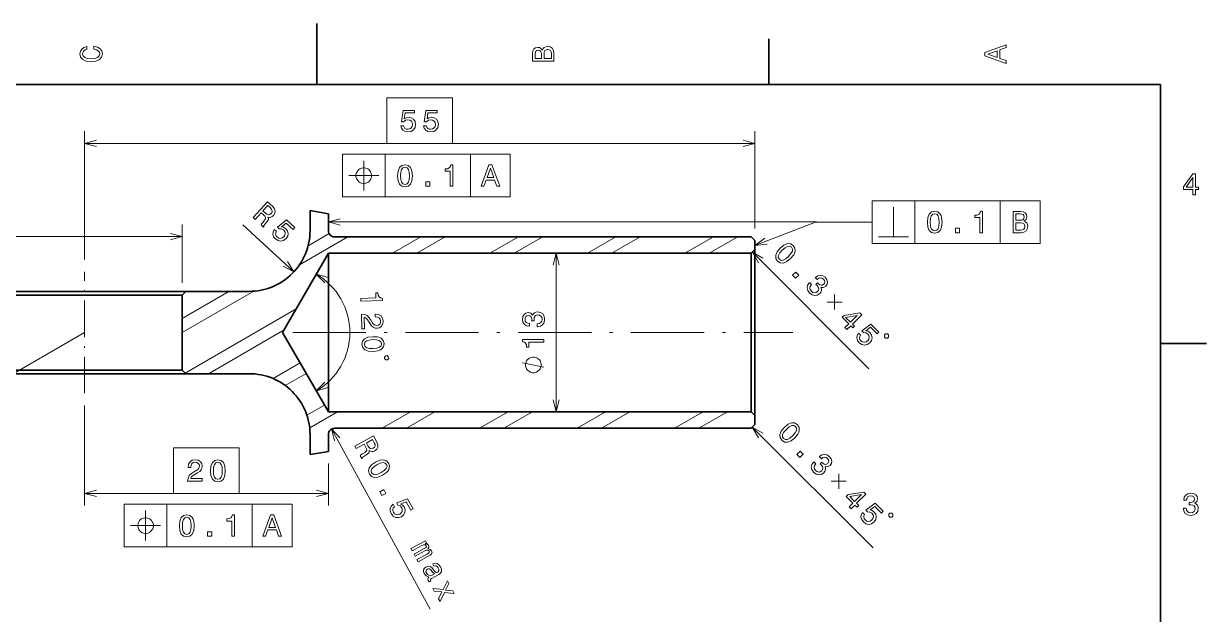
# Model space of a CAD drawing. Extents: x 0 to 297, y 0 to 210.
# Drawn here: x 100.4 to 294.5, y 113.1 to 210 of the extents above; entities that cross this region are included whole.
import ezdxf

# ---------------------------------------------------------------- set-up
doc = ezdxf.new("R2010")
doc.units = 0
doc.linetypes.add('DASHDOT', pattern=[18.5, 12, -3, 0.5, -3])

msp = doc.modelspace()

# ---------------------------------------------------------------- linework, layer by layer
at = {"color": 7, "lineweight": 35, "ltscale": 0.25}
msp.add_line((148.5, 200), (148.5, 210), dxfattribs=at)
at = {"color": 7, "lineweight": 35, "ltscale": 0.1875}
for p, q in [((222.699997, 200), (222.699997, 207.5)), ((287, 157.5), (294.5, 157.5))]:
    msp.add_line(p, q, dxfattribs=at)
at = {"color": 7, "lineweight": 35}
for p, q in [((287, 200), (10, 200)), ((287, 10), (287, 200)), ((151.414261, 175.012833), (219.814255, 175.012833)), ((220.414261, 152.792648), (220.414261, 172.912842)), ((219.814255, 172.312836), (150.414261, 172.312836)), ((93.814262, 166.062836), (127.014259, 166.062836)), ((94.414261, 165.46283), (126.414261, 165.46283)), ((93.814262, 152.562836), (127.014259, 152.562836)), ((94.414261, 153.162842), (126.414261, 153.162842)), ((219.81427, 146.312836), (150.414261, 146.312836)), ((151.414261, 143.612839), (219.81427, 143.612839))]:
    msp.add_line(p, q, dxfattribs=at)
at = {"color": 7, "lineweight": 13}
for p, q in [((110.414261, 171.276932), (110.414261, 192.337433)), ((160.028229, 190.337433), (110.414261, 190.337433)), ((220.414261, 190.337433), (170.800278, 190.337433)), ((152.728333, 188.557205), (180.27243, 188.557205)), ((152.728333, 181.557205), (180.272415, 181.557205)), ((239.661133, 180.948471), (267.205231, 180.948471)), ((150.414261, 177.473862), (230.52037, 177.4702)), ((126.414261, 175.065674), (44.732475, 175.065659)), ((239.661133, 173.948471), (267.205231, 173.948471)), ((187.800354, 172.312836), (187.800369, 146.312836)), ((219.995331, 172.493912), (239.117233, 153.372009)), ((126.907623, 152.669479), (145.15593, 163.205139)), ((110.414261, 159.312836), (74.177773, 138.46022)), ((219.983917, 143.782486), (239.803268, 123.963127)), ((150.933807, 143.489853), (167.125763, 113.932892)), ((116.917229, 131.135101), (144.461319, 131.135101)), ((116.917229, 124.135109), (144.461319, 124.135109))]:
    msp.add_line(p, q, dxfattribs=at)
at = {"color": 7, "lineweight": 13, "ltscale": 0.398115}
msp.add_line((220.414261, 176.412842), (220.414261, 192.337433), dxfattribs=at)
at = {"color": 7, "lineweight": 13, "ltscale": 0.175}
for p, q in [((152.728333, 188.557205), (152.728333, 181.557205)), ((159.728333, 188.557205), (159.728333, 181.557205)), ((173.736404, 188.557205), (173.736404, 181.557205)), ((180.27243, 188.557205), (180.272415, 181.557205)), ((239.661133, 180.948471), (239.661133, 173.948471)), ((246.661133, 180.948471), (246.661133, 173.948471)), ((260.669189, 180.948471), (260.669189, 173.948471)), ((267.205231, 180.948471), (267.205231, 173.948471)), ((116.917229, 131.135101), (116.917229, 124.135109)), ((123.917229, 131.135101), (123.917229, 124.135109)), ((137.925293, 131.135101), (137.925293, 124.135109)), ((144.461319, 131.135101), (144.461319, 124.135109))]:
    msp.add_line(p, q, dxfattribs=at)
at = {"color": 7, "lineweight": 35, "ltscale": 0.076102}
for p, q in [((150.414261, 178.812836), (147.414261, 179.328995)), ((150.414261, 139.812836), (147.414261, 139.296692))]:
    msp.add_line(p, q, dxfattribs=at)
at = {"color": 7, "lineweight": 35, "ltscale": 0.081654}
for p, q in [((147.414261, 179.328995), (147.414261, 176.062836)), ((147.414261, 142.562836), (147.414261, 139.296692))]:
    msp.add_line(p, q, dxfattribs=at)
at = {"color": 7, "lineweight": 35, "ltscale": 0.07}
for p, q in [((150.414261, 176.012833), (150.414261, 178.812836)), ((150.414261, 139.812836), (150.414261, 142.612839))]:
    msp.add_line(p, q, dxfattribs=at)
at = {"color": 7, "lineweight": 13, "ltscale": 0.240071}
msp.add_line((126.414261, 167.46283), (126.414261, 177.065674), dxfattribs=at)
at = {"color": 7, "lineweight": 13, "ltscale": 0.284298}
msp.add_line((144.76561, 169.28363), (136.405716, 176.992889), dxfattribs=at)
at = {"color": 7, "lineweight": 13, "ltscale": 0.228839}
msp.add_line((145.680252, 170.436066), (153.607452, 175.012833), dxfattribs=at)
at = {"color": 7, "lineweight": 13, "ltscale": 0.099208}
msp.add_line((147.093613, 173.561462), (150.530273, 175.545624), dxfattribs=at)
at = {"color": 7, "lineweight": 13, "ltscale": 0.135}
for p, q in [((160.930923, 172.312836), (165.607452, 175.012833)), ((164.930923, 172.312836), (169.607452, 175.012833)), ((176.930923, 172.312836), (181.607452, 175.012833)), ((180.930923, 172.312836), (185.607452, 175.012833)), ((192.930923, 172.312836), (197.607452, 175.012833)), ((196.930923, 172.312836), (201.607452, 175.012833)), ((208.930923, 172.312836), (213.607452, 175.012833)), ((212.930923, 172.312836), (217.607452, 175.012833)), ((159.221069, 143.612839), (163.897598, 146.312836)), ((163.221069, 143.612839), (167.897598, 146.312836)), ((175.221069, 143.612839), (179.897598, 146.312836)), ((179.221069, 143.612839), (183.897598, 146.312836)), ((191.221069, 143.612839), (195.897598, 146.312836)), ((195.221069, 143.612839), (199.897598, 146.312836)), ((207.221069, 143.612839), (211.897598, 146.312836)), ((211.221069, 143.612839), (215.897598, 146.312836))]:
    msp.add_line(p, q, dxfattribs=at)
at = {"color": 7, "lineweight": 35, "ltscale": 0.021213}
for p, q in [((220.414261, 174.412842), (219.814255, 175.012833)), ((219.814255, 172.312836), (220.414261, 172.912842)), ((219.814255, 172.312836), (220.414261, 172.912842)), ((126.414261, 165.46283), (127.014259, 166.062836)), ((126.414261, 153.162842), (127.014259, 152.562836)), ((219.81427, 146.312836), (220.414261, 145.71283)), ((220.414261, 144.21283), (219.81427, 143.612839))]:
    msp.add_line(p, q, dxfattribs=at)
at = {"color": 7, "lineweight": 35, "ltscale": 0.0375}
for p, q in [((220.414261, 172.912842), (220.414261, 174.412842)), ((220.414261, 144.21283), (220.414261, 145.71283))]:
    msp.add_line(p, q, dxfattribs=at)
at = {"color": 7, "lineweight": 35, "ltscale": 0.375278}
for q in [(150.414261, 172.312836), (150.414261, 146.312836)]:
    msp.add_line((142.908707, 159.312836), q, dxfattribs=at)
at = {"color": 7, "lineweight": 35, "ltscale": 0.480813}
for p, q in [((150.414261, 172.312836), (150.414261, 153.080307)), ((219.81427, 153.080307), (219.814255, 172.312836))]:
    msp.add_line(p, q, dxfattribs=at)
at = {"color": 7, "linetype": 'DASHDOT', "lineweight": 13, "ltscale": 0.49818}
msp.add_line((110.414261, 149.349747), (110.414261, 169.276932), dxfattribs=at)
at = {"color": 7, "lineweight": 13, "ltscale": 0.339012}
msp.add_line((126.414261, 159.312836), (138.157974, 166.093079), dxfattribs=at)
at = {"color": 7, "lineweight": 13, "ltscale": 0.22203}
msp.add_line((126.414261, 161.622238), (134.105606, 166.062836), dxfattribs=at)
at = {"color": 7, "lineweight": 35, "ltscale": 0.3075}
msp.add_line((126.414261, 153.162842), (126.414261, 165.46283), dxfattribs=at)
at = {"color": 7, "lineweight": 35, "ltscale": 0.26}
for p, q in [((137.414261, 166.062836), (127.014259, 166.062836)), ((137.414261, 152.562836), (127.014259, 152.562836))]:
    msp.add_line(p, q, dxfattribs=at)
at = {"color": 7, "lineweight": 13, "ltscale": 0.35891}
msp.add_line((130.722916, 152.562836), (143.15593, 159.741043), dxfattribs=at)
at = {"color": 7, "linetype": 'DASHDOT', "lineweight": 13}
msp.add_line((144.574158, 159.312836), (226.655365, 159.312836), dxfattribs=at)
at = {"color": 7, "lineweight": 13, "ltscale": 0.128451}
msp.add_line((141.335419, 151.761765), (145.785095, 154.33078), dxfattribs=at)
at = {"color": 7, "lineweight": 13, "ltscale": 0.099304}
msp.add_line((143.345108, 150.612656), (146.785095, 152.59874), dxfattribs=at)
at = {"color": 7, "lineweight": 35, "ltscale": 0.169187}
for p, q in [((150.414261, 153.080307), (150.414261, 146.312836)), ((219.81427, 146.312836), (219.81427, 153.080307))]:
    msp.add_line(p, q, dxfattribs=at)
at = {"color": 7, "lineweight": 35, "ltscale": 0.176995}
msp.add_line((220.414261, 145.71283), (220.414261, 152.792648), dxfattribs=at)
at = {"color": 7, "lineweight": 13, "ltscale": 0.410861}
msp.add_line((110.414261, 147.349747), (110.414261, 130.915314), dxfattribs=at)
at = {"color": 7, "lineweight": 13, "ltscale": 0.083394}
msp.add_line((146.89624, 145.734695), (149.785095, 147.402588), dxfattribs=at)
at = {"color": 7, "lineweight": 13, "ltscale": 0.131324}
msp.add_line((147.348419, 143.686356), (151.897598, 146.312836), dxfattribs=at)
at = {"color": 7, "lineweight": 13, "ltscale": 0.172438}
msp.add_line((150.414261, 137.812836), (150.414261, 130.915329), dxfattribs=at)
at = {"color": 7, "lineweight": 13, "ltscale": 0.365349}
msp.add_line((125.028236, 132.915329), (110.414261, 132.915314), dxfattribs=at)
at = {"color": 7, "lineweight": 13, "ltscale": 0.36535}
msp.add_line((150.414261, 132.915329), (135.800278, 132.915329), dxfattribs=at)
at = {"color": 7, "lineweight": 13}
for points in [[(111.93206, 205.817017), (112.35569, 205.716141), (112.658287, 205.549713), (112.844887, 205.317734), (112.905403, 205.045395), (112.814629, 204.71759), (112.54229, 204.460388), (112.098488, 204.28891), (111.483215, 204.233429), (110.872986, 204.28891), (110.424141, 204.455338), (110.151802, 204.71254), (110.055984, 205.045395), (110.106415, 205.287476), (110.247627, 205.494247), (110.474571, 205.655624), (110.787247, 205.766571), (110.787247, 206.245682), (110.308144, 206.094391), (109.94503, 205.832138), (109.718086, 205.474075), (109.637398, 205.045395), (109.763474, 204.510818), (110.116501, 204.10231), (110.696472, 203.840057), (111.483215, 203.749283), (112.269958, 203.840057), (112.84993, 204.10231), (113.208, 204.510818), (113.329041, 205.045395), (113.233215, 205.51442), (112.965927, 205.892654), (112.527161, 206.159943), (111.93206, 206.301163)], [(185.542007, 205.630417), (185.249496, 205.983429), (185.052811, 206.074219), (184.81073, 206.104477), (184.432495, 206.03891), (184.160156, 205.842224), (183.993729, 205.524506), (183.933212, 205.080704), (183.933212, 203.835022), (187.433212, 203.835022), (187.433212, 205.151306), (187.36261, 205.620331), (187.155838, 205.968307), (186.828018, 206.185165), (186.384216, 206.260818), (186.08667, 206.215424), (185.839554, 206.094391), (185.65799, 205.897705)], [(187.014618, 205.095825), (187.014618, 204.298996), (185.809296, 204.298996), (185.809296, 205.050446), (185.844589, 205.368164), (185.9505, 205.595108), (186.132065, 205.731277), (186.394302, 205.776657), (186.671692, 205.731277), (186.863327, 205.605194), (186.979324, 205.393372)], [(261.633209, 203.466858), (261.633209, 203.930847), (260.604401, 204.298996), (260.604401, 205.695969), (261.633209, 206.064133), (261.633209, 206.538193), (258.128174, 205.257217), (258.128174, 204.742798)], [(185.385666, 204.984879), (185.385666, 204.298996), (184.351807, 204.298996), (184.351807, 205.025223), (184.382065, 205.297562), (184.472839, 205.489197), (184.629181, 205.605194), (184.86116, 205.645538), (185.093155, 205.600143), (185.254532, 205.479111), (185.355408, 205.272339)], [(260.17572, 204.460388), (258.632477, 205), (260.17572, 205.539627)], [(160.028229, 197.837433), (160.028229, 190.337433), (170.800278, 190.337433), (170.800278, 197.837433)], [(162.295532, 193.250244), (162.406479, 192.8367), (162.653595, 192.513947), (163.016708, 192.31221), (163.480682, 192.236557), (163.990051, 192.327347), (164.388458, 192.574463), (164.640625, 192.967834), (164.73645, 193.472153), (164.650711, 193.941177), (164.40863, 194.309326), (164.030396, 194.546356), (163.541199, 194.632095), (163.162964, 194.571579), (162.870453, 194.405151), (163.011658, 195.348236), (164.5448, 195.348236), (164.5448, 195.76178), (162.673767, 195.76178), (162.396393, 193.905869), (162.79985, 193.905869), (163.092361, 194.142899), (163.465561, 194.228638), (163.788315, 194.173157), (164.035446, 194.01178), (164.191772, 193.764664), (164.247253, 193.44693), (164.191772, 193.129211), (164.030396, 192.882095), (163.783279, 192.725754), (163.465561, 192.670273), (163.198257, 192.705582), (162.991486, 192.821579), (162.840195, 193.003128), (162.764542, 193.250244)], [(166.031555, 193.250244), (166.142502, 192.8367), (166.389618, 192.513947), (166.752731, 192.31221), (167.216705, 192.236557), (167.726074, 192.327347), (168.124481, 192.574463), (168.376648, 192.967834), (168.472473, 193.472153), (168.386734, 193.941177), (168.144653, 194.309326), (167.766418, 194.546356), (167.277222, 194.632095), (166.898987, 194.571579), (166.606476, 194.405151), (166.747681, 195.348236), (168.280823, 195.348236), (168.280823, 195.76178), (166.40979, 195.76178), (166.132416, 193.905869), (166.535873, 193.905869), (166.828384, 194.142899), (167.201584, 194.228638), (167.524338, 194.173157), (167.771469, 194.01178), (167.927795, 193.764664), (167.983276, 193.44693), (167.927795, 193.129211), (167.766418, 192.882095), (167.519302, 192.725754), (167.201584, 192.670273), (166.93428, 192.705582), (166.727509, 192.821579), (166.576218, 193.003128), (166.500565, 193.250244)], [(157.511673, 185.057205), (157.511673, 185.173874), (157.453339, 185.407211), (157.395004, 185.582199), (157.33667, 185.698868), (157.220001, 185.873871), (157.044998, 186.048874), (156.869995, 186.165543), (156.753326, 186.223877), (156.578339, 186.282211), (156.345001, 186.340546), (156.228333, 186.340546), (156.111664, 186.340546), (155.878326, 186.282211), (155.703339, 186.223877), (155.58667, 186.165543), (155.411667, 186.048874), (155.236664, 185.873871), (155.119995, 185.698868), (155.061661, 185.582199), (155.003326, 185.407211), (154.944992, 185.173874), (154.944992, 185.057205), (154.944992, 184.940536), (155.003326, 184.707199), (155.061661, 184.532211), (155.119995, 184.415543), (155.236664, 184.24054), (155.411667, 184.065536), (155.58667, 183.948868), (155.703339, 183.890533), (155.878326, 183.832199), (156.111664, 183.773865), (156.228333, 183.773865), (156.345001, 183.773865), (156.578339, 183.832199), (156.753326, 183.890533), (156.869995, 183.948868), (157.044998, 184.065536), (157.220001, 184.24054), (157.33667, 184.415543), (157.395004, 184.532211), (157.453339, 184.707199), (157.511673, 184.940536)], [(292.277374, 181.916794), (292.731262, 181.916794), (292.731262, 182.784225), (293.23056, 182.784225), (293.23056, 183.187683), (292.731262, 183.187683), (292.731262, 185.341141), (292.272339, 185.341141), (290.739197, 183.228027), (290.739197, 182.784225), (292.277374, 182.784225)], [(291.162842, 183.187683), (292.277374, 184.756134), (292.277374, 183.187683)], [(138.050735, 178.196487), (138.395523, 177.878525), (139.397263, 178.964813), (139.749481, 178.640015), (139.998749, 178.389572), (140.113998, 178.187225), (140.090164, 177.982834), (139.925522, 177.729904), (139.636353, 177.379135), (139.456879, 177.139893), (139.381714, 176.969101), (139.770996, 176.610107), (139.835953, 176.680557), (139.846405, 176.862991), (139.994537, 177.08313), (140.351501, 177.522308), (140.572235, 177.888138), (140.575867, 178.063171), (140.507355, 178.256699), (140.741119, 178.212616), (140.9646, 178.246658), (141.181763, 178.348236), (141.385208, 178.524231), (141.620499, 178.883514), (141.687592, 179.253845), (141.572815, 179.620377), (141.283585, 179.976273), (140.423462, 180.769455)], [(140.896591, 179.750031), (141.102234, 179.519226), (141.196686, 179.301773), (141.177124, 179.079697), (141.022461, 178.845032), (140.787079, 178.664185), (140.567322, 178.626724), (140.335236, 178.71727), (140.084579, 178.914124), (139.687881, 179.279938), (140.477646, 180.136368)], [(141.543884, 176.216904), (141.345108, 175.837677), (141.307953, 175.432877), (141.438141, 175.038406), (141.727936, 174.668259), (142.16394, 174.389679), (142.624344, 174.301254), (143.076401, 174.419495), (143.488724, 174.725281), (143.743668, 175.128189), (143.815277, 175.562943), (143.697906, 175.993607), (143.396408, 176.388275), (143.077332, 176.600204), (142.749466, 176.676147), (143.492615, 177.273712), (144.619675, 176.23436), (144.900024, 176.538376), (143.524567, 177.806793), (142.0625, 176.630493), (142.3591, 176.356979), (142.734818, 176.332932), (143.067291, 176.14296), (143.266953, 175.883362), (143.339218, 175.597198), (143.286621, 175.309555), (143.112015, 175.038376), (142.855835, 174.842407), (142.569672, 174.770157), (142.282028, 174.822754), (142.010849, 174.99736), (141.838287, 175.204514), (141.764908, 175.429962), (141.776764, 175.666), (141.888687, 175.898941)], [(224.561768, 173.173706), (224.055389, 172.560333), (223.823593, 171.993332), (223.848557, 171.483383), (224.140976, 171.034042), (224.586731, 170.745193), (225.09668, 170.72023), (225.660126, 170.955597), (226.277069, 171.45842), (226.776321, 172.071777), (226.929657, 172.360641), (227.015244, 172.638794), (226.99028, 173.148743), (226.705002, 173.598068), (226.252106, 173.886932), (225.738586, 173.908325), (225.17157, 173.676529)], [(224.904114, 172.83136), (225.364151, 173.234329), (225.76355, 173.455429), (226.105896, 173.476822), (226.409012, 173.302094), (226.580185, 173.002533), (226.558792, 172.660187), (226.337692, 172.260788), (225.934723, 171.800766), (225.47113, 171.394226), (225.071716, 171.173126), (224.729385, 171.151733), (224.433395, 171.326462), (224.255081, 171.626022), (224.276489, 171.968369), (224.497574, 172.367767)], [(226.608002, 168.709671), (227.100128, 168.217545), (227.63147, 168.748886), (227.139343, 169.241013)], [(229.374588, 167.49791), (229.349625, 167.472946), (229.064331, 167.073532), (228.975174, 166.64917), (229.075027, 166.221237), (229.363892, 165.811142), (229.79538, 165.500885), (230.230453, 165.379639), (230.658386, 165.450958), (231.043518, 165.707718), (231.225388, 165.946655), (231.318115, 166.196274), (231.321671, 166.456604), (231.24678, 166.72406), (231.671158, 166.68483), (232.05986, 166.9095), (232.284515, 167.24115), (232.341583, 167.604889), (232.223892, 167.986465), (231.927917, 168.375168), (231.549911, 168.639053), (231.146942, 168.72821), (230.736832, 168.639053), (230.3517, 168.360901), (230.326736, 168.335938), (230.644119, 168.018555), (230.900879, 168.218262), (231.157639, 168.289581), (231.407257, 168.239655), (231.65332, 168.064911), (231.810226, 167.850952), (231.87085, 167.640549), (231.831635, 167.437286), (231.699677, 167.24115), (231.492844, 167.098495), (231.289581, 167.066406), (231.068481, 167.144852), (230.843811, 167.326736), (230.708313, 167.469376), (230.42659, 167.187653), (230.608459, 167.02005), (230.801025, 166.76329), (230.883041, 166.510086), (230.843811, 166.271164), (230.697601, 166.053635), (230.451553, 165.886032), (230.194794, 165.836105), (229.934464, 165.903854), (229.68483, 166.089294), (229.495834, 166.349625), (229.438782, 166.620636), (229.506531, 166.895233), (229.702667, 167.169815)], [(155.743576, 164.91333), (155.760956, 164.454727), (159.283646, 164.588318), (159.270645, 164.931), (158.959793, 165.010056), (158.746292, 165.183655), (158.614838, 165.456238), (158.559982, 165.837723), (158.202179, 165.824158), (158.233139, 165.007736)], [(155.841949, 162.318954), (155.933105, 159.915054), (156.366516, 159.931488), (156.294464, 161.831421), (156.535339, 161.734573), (156.73877, 161.560593), (157.117783, 161.014771), (157.280258, 160.72316), (157.509567, 160.398773), (157.770523, 160.171463), (158.073029, 160.046661), (158.412582, 160.009079), (158.832672, 160.110794), (159.156296, 160.360275), (159.354202, 160.731155), (159.412033, 161.202698), (159.308014, 161.683258), (159.05719, 162.04216), (158.670242, 162.264694), (158.168259, 162.326416), (158.097717, 162.32373), (158.115097, 161.865128), (158.155411, 161.866653), (158.499832, 161.834305), (158.756973, 161.707779), (158.926453, 161.497192), (158.992783, 161.212036), (158.953476, 160.917831), (158.835693, 160.69635), (158.644501, 160.547791), (158.399475, 160.488037), (158.166321, 160.514511), (157.966141, 160.602814), (157.788681, 160.757584), (157.629074, 160.973602), (157.456543, 161.264816), (157.125351, 161.746857), (156.779556, 162.08197), (156.368546, 162.2733), (155.857071, 162.319519)], [(184.700928, 160.267929), (184.736237, 160.267929), (185.220383, 160.348618), (185.583496, 160.585648), (185.815491, 160.958847), (185.90123, 161.453079), (185.815491, 161.977585), (185.593582, 162.370956), (185.240555, 162.623108), (184.786667, 162.713898), (184.48912, 162.673538), (184.24704, 162.562592), (184.06044, 162.381042), (183.924271, 162.138962), (183.651947, 162.466766), (183.218231, 162.582764), (182.82486, 162.507126), (182.527298, 162.290253), (182.340698, 161.937241), (182.275146, 161.453079), (182.355835, 160.999191), (182.577728, 160.651215), (182.930756, 160.424271), (183.39978, 160.348618), (183.435089, 160.348618), (183.435089, 160.79747), (183.11232, 160.837814), (182.880325, 160.968933), (182.73912, 161.180756), (182.68869, 161.478302), (182.729034, 161.740555), (182.834946, 161.93219), (183.006409, 162.048187), (183.238403, 162.093567), (183.485519, 162.048187), (183.651947, 161.927155), (183.752808, 161.715332), (183.783066, 161.427872), (183.77803, 161.231186), (184.176437, 161.231186), (184.166351, 161.478302), (184.211746, 161.796021), (184.332779, 162.033051), (184.529465, 162.174271), (184.786667, 162.224701), (185.079178, 162.16922), (185.296036, 162.022964), (185.432205, 161.790985), (185.477585, 161.483337), (185.427155, 161.165619), (185.275864, 160.933624), (185.033783, 160.787384), (184.700928, 160.731903)], [(235.19751, 160.120148), (235.518463, 159.799194), (236.131836, 160.412567), (236.484879, 160.059525), (236.770157, 160.344818), (236.417114, 160.697861), (237.93985, 162.220581), (237.615326, 162.545105), (235.037033, 162.134995), (234.723221, 161.821182), (235.810883, 160.733521)], [(235.30806, 161.806915), (237.205231, 162.127869), (236.096176, 161.018814)], [(237.404221, 159.204376), (237.190262, 158.833496), (237.136765, 158.430527), (237.250885, 158.031128), (237.525467, 157.649551), (237.949844, 157.353577), (238.406296, 157.246582), (238.862762, 157.346436), (239.287125, 157.635284), (239.558151, 158.027557), (239.647293, 158.459061), (239.547455, 158.894119), (239.262161, 159.300659), (238.951904, 159.52533), (238.627396, 159.614471), (239.394104, 160.181488), (240.478195, 159.097397), (240.770615, 159.389816), (239.447601, 160.71283), (237.939133, 159.596649), (238.224426, 159.311356), (238.598862, 159.272125), (238.923386, 159.068863), (239.112381, 158.801407), (239.173004, 158.512558), (239.108826, 158.227264), (238.923386, 157.963379), (238.659485, 157.777939), (238.370636, 157.717316), (238.085358, 157.781509), (237.821457, 157.966934), (237.657425, 158.180908), (237.593231, 158.409134), (237.614624, 158.644501), (237.73587, 158.872726)], [(157.69252, 158.635269), (156.904175, 158.529678), (156.348709, 158.271408), (156.020355, 157.880447), (155.929352, 157.352127), (156.059906, 156.83725), (156.416931, 156.472275), (156.990158, 156.261856), (157.784439, 156.211227), (158.567566, 156.321671), (158.876389, 156.42926), (159.12825, 156.575089), (159.456604, 156.966049), (159.552826, 157.489517), (159.417053, 158.009247), (159.054977, 158.374023), (158.481567, 158.589493)], [(157.710861, 158.151474), (158.322189, 158.134277), (158.765411, 158.024918), (159.031036, 157.807877), (159.134552, 157.473663), (159.056442, 157.137604), (158.808029, 156.901077), (158.374359, 156.758469), (157.766098, 156.695023), (157.149734, 156.712021), (156.706512, 156.821396), (156.440887, 157.038422), (156.342606, 157.367798), (156.415466, 157.708694), (156.663895, 157.945221), (157.097565, 158.087845)], [(185.800369, 157.712021), (185.800369, 158.170944), (182.275146, 158.170944), (182.275146, 157.828018), (182.582779, 157.737228), (182.789566, 157.555679), (182.910599, 157.278305), (182.950943, 156.89502), (183.309006, 156.89502), (183.309006, 157.712021)], [(241.686371, 158.581024), (241.851364, 158.416031), (242.181351, 158.416031), (242.346344, 158.581024), (242.346344, 158.911011), (242.181351, 159.076004), (241.851364, 159.076004), (241.686371, 158.911011)], [(159.611679, 155.272156), (159.620529, 155.038986), (159.862534, 154.814651), (160.095703, 154.823502), (160.320023, 155.065506), (160.311188, 155.298676), (160.069168, 155.522995), (159.836014, 155.51416)], [(184.050369, 155.28479), (183.933701, 155.28479), (183.700363, 155.226456), (183.52536, 155.168121), (183.408691, 155.109787), (183.233704, 154.993118), (183.058701, 154.818115), (182.942032, 154.643112), (182.883698, 154.526459), (182.825363, 154.351456), (182.767029, 154.118118), (182.767029, 154.00145), (182.767029, 153.884781), (182.825363, 153.651459), (182.883698, 153.476456), (182.942032, 153.359787), (183.058701, 153.184784), (183.233704, 153.009781), (183.408691, 152.893112), (183.52536, 152.834778), (183.700363, 152.776459), (183.933701, 152.718124), (184.050369, 152.718124), (184.167038, 152.718124), (184.40036, 152.776459), (184.575363, 152.834778), (184.692032, 152.893112), (184.867035, 153.009781), (185.042038, 153.184784), (185.158691, 153.359787), (185.217026, 153.476456), (185.27536, 153.651459), (185.333694, 153.884781), (185.333694, 154.00145), (185.333694, 154.118118), (185.27536, 154.351456), (185.217026, 154.526459), (185.158691, 154.643112), (185.042038, 154.818115), (184.867035, 154.993118), (184.692032, 155.109787), (184.575363, 155.168121), (184.40036, 155.226456), (184.167038, 155.28479)], [(225.247818, 143.764832), (224.741425, 143.151459), (224.509628, 142.584457), (224.534592, 142.074509), (224.827011, 141.625168), (225.272781, 141.336319), (225.78273, 141.311356), (226.346176, 141.546722), (226.963104, 142.049545), (227.462357, 142.662903), (227.615707, 142.951767), (227.701294, 143.229919), (227.676331, 143.739868), (227.391037, 144.189194), (226.938141, 144.478058), (226.424622, 144.499451), (225.85762, 144.267654)], [(225.590164, 143.422485), (226.050186, 143.825455), (226.449585, 144.046555), (226.791931, 144.067947), (227.095047, 143.893219), (227.26622, 143.593658), (227.244827, 143.251312), (227.023727, 142.851913), (226.620758, 142.391891), (226.157166, 141.985352), (225.757767, 141.764252), (225.415421, 141.742859), (225.119431, 141.917587), (224.941132, 142.217148), (224.962524, 142.559494), (225.183624, 142.958893)], [(154.757019, 140.673676), (154.982361, 140.262329), (156.278305, 140.972275), (156.508499, 140.552094), (156.664841, 140.235214), (156.709534, 140.006668), (156.621719, 139.820557), (156.384995, 139.633377), (155.999039, 139.393188), (155.752625, 139.223694), (155.626892, 139.0858), (155.881302, 138.621384), (155.965347, 138.667435), (156.033463, 138.837006), (156.24408, 138.998383), (156.722488, 139.30072), (157.048416, 139.577026), (157.107681, 139.74176), (157.104492, 139.947021), (157.311981, 139.830673), (157.534637, 139.791641), (157.772858, 139.818634), (158.02182, 139.920517), (158.359436, 140.185974), (158.541153, 140.515549), (158.549316, 140.899536), (158.388748, 141.329117), (157.826599, 142.355255)], [(157.949783, 141.238144), (158.07106, 140.953812), (158.091202, 140.717575), (158.001816, 140.513351), (157.780365, 140.340286), (157.499603, 140.243973), (157.279373, 140.278595), (157.088303, 140.438431), (156.913528, 140.704971), (156.654266, 141.178238), (157.67598, 141.737946)], [(125.028236, 140.415329), (125.028236, 132.915329), (135.800278, 132.915329), (135.800278, 140.415329)], [(227.294037, 139.300781), (227.786163, 138.80867), (228.31752, 139.340012), (227.825394, 139.832138)], [(127.315704, 134.915329), (129.721329, 134.915329), (129.721329, 135.349045), (127.820023, 135.349045), (127.925934, 135.586075), (128.107483, 135.782761), (128.667282, 136.140823), (128.964844, 136.29213), (129.297699, 136.508987), (129.534729, 136.761139), (129.670883, 137.058701), (129.721329, 137.396591), (129.63559, 137.820221), (129.39856, 138.153076), (129.035446, 138.364883), (128.566422, 138.440536), (128.082275, 138.354797), (127.714119, 138.117767), (127.477089, 137.739532), (127.396393, 137.24025), (127.396393, 137.169647), (127.855331, 137.169647), (127.855331, 137.209991), (127.900719, 137.552933), (128.03688, 137.805084), (128.253738, 137.966476), (128.541214, 138.021957), (128.83371, 137.971512), (129.050568, 137.845444), (129.191788, 137.648758), (129.242218, 137.401627), (129.206909, 137.169647), (129.111099, 136.972961), (128.949707, 136.801483), (128.727814, 136.650192), (128.430252, 136.488815), (127.93602, 136.176132), (127.588036, 135.843277), (127.381264, 135.439819), (127.315704, 134.93045)], [(131.066849, 136.624969), (131.142502, 135.833191), (131.379532, 135.268341), (131.757782, 134.925415), (132.282272, 134.814453), (132.801727, 134.925415), (133.179962, 135.268341), (133.411957, 135.833191), (133.492645, 136.624969), (133.411957, 137.411713), (133.316132, 137.724396), (133.179962, 137.981598), (132.801727, 138.324539), (132.282272, 138.440536), (131.757782, 138.324539), (131.379532, 137.976563), (131.142502, 137.411713)], [(131.55101, 136.624969), (131.591354, 137.235214), (131.717438, 137.673965), (131.944382, 137.931168), (132.282272, 138.021957), (132.615128, 137.931168), (132.842072, 137.673965), (132.968155, 137.235214), (133.008499, 136.624969), (132.968155, 136.009705), (132.842072, 135.570938), (132.615128, 135.313736), (132.282272, 135.227997), (131.944382, 135.313736), (131.717438, 135.570938), (131.591354, 136.009705)], [(158.151932, 138.035019), (157.493866, 137.588257), (157.112366, 137.108994), (156.993332, 136.612503), (157.14801, 136.099197), (157.494888, 135.69693), (157.977386, 135.529968), (158.584229, 135.5979), (159.317413, 135.907547), (159.968628, 136.356293), (160.196823, 136.590561), (160.356964, 136.833557), (160.476013, 137.330048), (160.328171, 137.841354), (159.974442, 138.245621), (159.487534, 138.410156), (158.878265, 138.346664)], [(158.384537, 137.610397), (158.939117, 137.86821), (159.384491, 137.96843), (159.719101, 137.892975), (159.96106, 137.640244), (160.041367, 137.304703), (159.92482, 136.982101), (159.600601, 136.660721), (159.084793, 136.332153), (158.525803, 136.07193), (158.080429, 135.971695), (157.745819, 136.047165), (157.510712, 136.297882), (157.423553, 136.635422), (157.540085, 136.958023), (157.864319, 137.279404)], [(230.060623, 138.08902), (230.03566, 138.064072), (229.750381, 137.664658), (229.661224, 137.240295), (229.761078, 136.812363), (230.049927, 136.402267), (230.48143, 136.09201), (230.916489, 135.970764), (231.344421, 136.042084), (231.729568, 136.298843), (231.911438, 136.537766), (232.00415, 136.787399), (232.007721, 137.047729), (231.932831, 137.315186), (232.357193, 137.275955), (232.745895, 137.500626), (232.970566, 137.83226), (233.027618, 138.196014), (232.909943, 138.577576), (232.613953, 138.966293), (232.235947, 139.230179), (231.832977, 139.319336), (231.422882, 139.230179), (231.037735, 138.952026), (231.012772, 138.927063), (231.330154, 138.60968), (231.586914, 138.809372), (231.843674, 138.880707), (232.093307, 138.83078), (232.339371, 138.656036), (232.496277, 138.442078), (232.5569, 138.231674), (232.51767, 138.028397), (232.385727, 137.83226), (232.178894, 137.689621), (231.975616, 137.657532), (231.754532, 137.735977), (231.529861, 137.917847), (231.394348, 138.060501), (231.112625, 137.778778), (231.294495, 137.611176), (231.487061, 137.354416), (231.569092, 137.101212), (231.529861, 136.862289), (231.383652, 136.64476), (231.137589, 136.477142), (230.880829, 136.427231), (230.620499, 136.49498), (230.37088, 136.68042), (230.18187, 136.940735), (230.124817, 137.211761), (230.192566, 137.486359), (230.388702, 137.760941)], [(158.864258, 133.17627), (159.198639, 132.565903), (159.857666, 132.926926), (159.5233, 133.537308)], [(161.026077, 131.12999), (160.716705, 130.834), (160.552353, 130.462189), (160.549896, 130.046814), (160.706467, 129.603546), (161.030807, 129.200439), (161.43895, 128.969757), (161.905106, 128.937592), (162.393448, 129.095856), (162.763596, 129.396393), (162.970169, 129.785583), (162.996323, 130.231186), (162.836472, 130.701416), (162.601669, 131.004059), (162.315186, 131.180634), (163.210129, 131.509903), (163.946732, 130.165298), (164.309418, 130.363983), (163.410477, 132.004929), (161.649536, 131.356522), (161.843384, 131.002686), (162.191803, 130.860031), (162.446289, 130.573914), (162.552719, 130.264191), (162.529907, 129.969925), (162.38829, 129.714081), (162.136292, 129.512772), (161.830994, 129.408783), (161.536728, 129.431595), (161.280884, 129.573196), (161.079575, 129.825195), (160.982117, 130.076584), (160.984512, 130.31366), (161.071045, 130.533569), (161.251419, 130.718643)], [(235.88356, 130.711273), (236.204514, 130.39032), (236.817871, 131.003693), (237.170914, 130.65065), (237.456207, 130.935944), (237.103165, 131.288986), (238.625885, 132.811707), (238.301376, 133.136215), (235.723083, 132.72612), (235.409271, 132.412308), (236.496933, 131.324646)], [(235.99411, 132.398041), (237.891266, 132.718994), (236.782211, 131.609924)], [(290.729126, 130.51622), (290.729126, 130.480911), (290.809814, 129.996765), (291.046844, 129.633652), (291.420044, 129.401657), (291.914276, 129.315933), (292.438782, 129.401657), (292.832153, 129.623566), (293.08429, 129.976593), (293.175079, 130.430481), (293.134735, 130.728027), (293.023773, 130.970108), (292.842224, 131.156708), (292.600159, 131.292877), (292.927948, 131.565216), (293.043945, 131.998932), (292.968292, 132.392303), (292.751434, 132.68985), (292.398407, 132.87645), (291.914276, 132.942017), (291.460388, 132.861313), (291.112396, 132.63942), (290.885468, 132.286392), (290.809814, 131.817368), (290.809814, 131.782074), (291.258636, 131.782074), (291.299011, 132.104828), (291.430115, 132.336823), (291.641937, 132.478027), (291.939484, 132.528473), (292.201721, 132.488113), (292.393372, 132.382217), (292.509369, 132.210739), (292.554749, 131.97876), (292.509369, 131.731628), (292.388336, 131.565216), (292.176514, 131.46434), (291.889069, 131.434082), (291.692383, 131.439133), (291.692383, 131.04071), (291.939484, 131.050797), (292.257202, 131.005417), (292.494232, 130.884369), (292.635468, 130.687683), (292.685883, 130.430481), (292.630402, 130.13797), (292.484161, 129.921112), (292.252167, 129.784943), (291.944519, 129.739563), (291.626801, 129.789993), (291.394806, 129.941284), (291.248566, 130.183365), (291.193085, 130.51622)], [(238.090256, 129.795502), (237.876297, 129.424622), (237.8228, 129.021652), (237.93692, 128.622253), (238.211502, 128.240677), (238.635864, 127.944695), (239.092331, 127.837708), (239.548798, 127.937561), (239.97316, 128.22641), (240.244186, 128.618683), (240.333328, 129.050186), (240.23349, 129.485245), (239.948196, 129.891785), (239.637939, 130.116455), (239.313431, 130.205597), (240.080139, 130.772614), (241.16423, 129.688522), (241.45665, 129.980942), (240.133636, 131.303955), (238.625168, 130.187775), (238.910461, 129.902481), (239.284897, 129.863251), (239.609421, 129.659988), (239.798416, 129.392532), (239.859039, 129.103668), (239.794861, 128.81839), (239.609421, 128.554489), (239.34552, 128.369064), (239.056671, 128.308441), (238.771378, 128.37262), (238.507492, 128.55806), (238.34346, 128.772034), (238.279266, 129.000259), (238.300659, 129.235626), (238.421906, 129.463852)], [(121.700562, 127.635109), (121.700562, 127.751778), (121.642227, 127.985107), (121.583893, 128.16011), (121.525558, 128.276779), (121.408897, 128.451782), (121.233894, 128.62677), (121.058899, 128.743439), (120.94223, 128.801773), (120.767227, 128.860107), (120.533897, 128.918442), (120.417229, 128.918442), (120.30056, 128.918442), (120.06723, 128.860107), (119.892227, 128.801773), (119.775558, 128.743439), (119.600563, 128.62677), (119.42556, 128.451782), (119.308899, 128.276779), (119.250565, 128.16011), (119.19223, 127.985107), (119.133896, 127.751778), (119.133896, 127.635109), (119.133896, 127.51844), (119.19223, 127.28511), (119.250565, 127.110107), (119.308899, 126.993439), (119.42556, 126.818443), (119.600563, 126.64344), (119.775558, 126.526772), (119.892227, 126.468445), (120.06723, 126.41011), (120.30056, 126.351776), (120.417229, 126.351776), (120.533897, 126.351776), (120.767227, 126.41011), (120.94223, 126.468445), (121.058899, 126.526772), (121.233894, 126.64344), (121.408897, 126.818443), (121.525558, 126.993439), (121.583893, 127.110107), (121.642227, 127.28511), (121.700562, 127.51844)], [(242.372421, 129.17215), (242.537415, 129.007156), (242.867401, 129.007156), (243.032394, 129.17215), (243.032394, 129.502121), (242.867401, 129.667114), (242.537415, 129.667114), (242.372421, 129.502121)], [(163.974152, 123.848633), (164.17041, 123.490372), (165.75827, 124.360237), (166.009232, 124.468964), (166.218079, 124.497116), (166.375534, 124.451118), (166.488037, 124.340233), (166.510803, 124.214699), (166.461105, 124.095467), (166.330109, 123.977699), (166.138351, 123.8554), (164.470871, 122.941917), (164.655014, 122.605766), (166.242889, 123.475632), (166.48941, 123.58194), (166.698257, 123.610092), (166.862564, 123.562088), (166.975067, 123.45121), (166.997833, 123.325668), (166.948135, 123.206444), (166.622955, 122.970795), (164.955475, 122.057312), (165.151733, 121.699051), (166.792679, 122.597992), (167.12114, 122.806679), (167.343323, 123.020409), (167.425018, 123.249168), (167.356522, 123.510666), (167.120255, 123.73201), (166.749832, 123.799355), (166.912292, 124.10112), (166.85495, 124.426231), (166.628387, 124.629883), (166.286194, 124.666695), (166.5383, 124.804802), (166.349304, 125.149803)], [(166.936493, 119.175926), (166.923218, 119.168655), (166.784943, 119.064156), (166.715149, 118.939659), (166.783752, 118.614975), (166.937866, 118.417633), (167.238632, 118.582397), (167.174484, 118.668007), (167.164139, 118.823357), (167.328934, 118.94239), (168.558533, 119.61599), (168.843491, 119.841103), (168.979843, 120.117058), (168.964722, 120.459557), (168.805008, 120.866585), (168.548386, 121.209045), (168.247787, 121.400887), (167.918869, 121.444962), (167.577759, 121.332855), (167.551208, 121.318314), (167.74263, 120.968895), (167.945358, 121.039703), (168.131363, 121.015083), (168.298203, 120.899475), (168.452744, 120.690857), (168.549347, 120.462013), (168.56781, 120.270866), (168.503693, 120.114983), (168.361435, 119.996796), (168.16597, 119.91272), (168.034317, 119.932602), (167.893173, 120.085297), (167.676056, 120.397636), (167.388062, 120.734398), (167.098724, 120.926666), (166.790344, 120.964745), (166.436386, 120.834099), (166.168701, 120.629944), (166.027084, 120.374107), (166.011124, 120.077835), (166.129654, 119.745995), (166.447876, 119.385544)], [(167.434174, 119.506073), (167.175095, 119.433151), (166.920639, 119.477768), (166.689331, 119.627075), (166.506577, 119.866226), (166.436615, 120.046417), (166.441956, 120.204605), (166.524612, 120.347641), (166.684998, 120.464256), (166.849487, 120.531364), (166.99884, 120.521172), (167.277756, 120.305946), (167.5271, 119.976761), (167.810135, 119.712029)], [(167.803986, 116.857613), (169.062759, 116.753647), (168.482422, 115.619164), (168.739273, 115.150322), (169.499222, 116.670723), (171.087769, 116.500145), (170.840622, 116.951294), (169.660721, 117.05822), (170.205795, 118.110123), (169.953796, 118.570114), (169.230682, 117.150406), (167.554413, 117.313179)]]:
    msp.add_lwpolyline(points, close=True, dxfattribs=at)
for points in [[(112.346115, 190.855057), (110.414261, 190.337433), (112.346115, 189.819794)], [(218.482407, 189.819794), (220.414261, 190.337433), (218.482407, 190.855057)], [(156.228333, 182.607208), (156.228333, 185.057205), (156.228333, 187.507202)], [(153.778336, 185.057205), (156.228333, 185.057205), (158.678329, 185.057205)], [(243.161133, 174.998474), (243.161133, 177.448471), (243.161133, 179.898468)], [(152.34613, 177.991409), (150.414261, 177.473862), (152.346085, 176.956131)], [(220.414261, 173.614304), (230.351517, 177.448471), (239.661133, 177.448471)], [(124.482407, 174.548035), (126.414261, 175.065674), (124.482407, 175.583298)], [(222.030273, 174.792648), (220.414261, 173.614304), (222.402939, 173.826782)], [(240.711136, 174.998474), (243.161133, 174.998474), (245.61113, 174.998474)], [(142.994522, 170.212738), (144.76561, 169.28363), (143.69635, 170.973801)], [(188.317993, 170.380981), (187.800354, 172.312836), (187.282715, 170.380981)], [(221.727371, 171.493912), (219.995331, 172.493912), (220.995331, 170.761856)], [(150.359497, 168.354279), (148.427643, 168.871918), (149.841858, 167.457703)], [(233.486038, 165.54393), (233.486038, 163.069061)], [(232.248596, 164.306503), (234.723465, 164.306503)], [(185.800369, 153.651459), (182.300369, 154.351456)], [(149.841858, 151.167969), (148.427643, 149.753769), (150.359497, 150.271393)], [(187.28273, 148.24469), (187.800369, 146.312836), (188.318008, 148.24469)], [(221.715973, 142.782486), (219.983917, 143.782486), (220.983917, 142.05043)], [(152.315948, 142.044281), (150.933807, 143.489853), (151.40799, 141.54689)], [(234.172089, 136.135056), (234.172089, 133.660187)], [(232.934647, 134.897614), (235.409515, 134.897614)], [(112.346115, 133.432953), (110.414261, 132.915314), (112.346115, 132.39769)], [(148.482407, 132.39769), (150.414261, 132.915329), (148.482407, 133.432953)], [(120.417229, 125.185112), (120.417229, 127.635109), (120.417229, 130.085114)], [(117.967232, 127.635109), (120.417229, 127.635109), (122.867226, 127.635109)]]:
    msp.add_lwpolyline(points, dxfattribs=at)
at = {"color": 7, "lineweight": 5}
for points in [[(161.78093, 185.016861), (161.856567, 184.225067), (162.093613, 183.660233), (162.471848, 183.317291), (162.996338, 183.206345), (163.515793, 183.317291), (163.894043, 183.660233), (164.126022, 184.225067), (164.206726, 185.016861), (164.126022, 185.803604), (164.030212, 186.116287), (163.894043, 186.373489), (163.515793, 186.716431), (162.996338, 186.832428), (162.471848, 186.716431), (162.093613, 186.368439), (161.856567, 185.803604)], [(162.265076, 185.016861), (162.30542, 185.62709), (162.431503, 186.065857), (162.658447, 186.323059), (162.996338, 186.413834), (163.329193, 186.323059), (163.556137, 186.065857), (163.68222, 185.62709), (163.722565, 185.016861), (163.68222, 184.401581), (163.556137, 183.96283), (163.329193, 183.705627), (162.996338, 183.619888), (162.658447, 183.705627), (162.431503, 183.96283), (162.30542, 184.401581)], [(170.377609, 183.307205), (170.836548, 183.307205), (170.836548, 186.832428), (170.493607, 186.832428), (170.402832, 186.52478), (170.221268, 186.318008), (169.943893, 186.196976), (169.560608, 186.156631), (169.560608, 185.798553), (170.377609, 185.798553)], [(175.471268, 183.307205), (175.935257, 183.307205), (176.303406, 184.336029), (177.700378, 184.336029), (178.068542, 183.307205), (178.542603, 183.307205), (177.261627, 186.812256), (176.747208, 186.812256)], [(176.464798, 184.764694), (177.00441, 186.307922), (177.544037, 184.764694)], [(166.384384, 183.307205), (167.080353, 183.307205), (167.080353, 184.05864), (166.384384, 184.05864)], [(248.71373, 177.408127), (248.789368, 176.616333), (249.026413, 176.051498), (249.404648, 175.708557), (249.929138, 175.59761), (250.448593, 175.708557), (250.826843, 176.051498), (251.058823, 176.616333), (251.139526, 177.408127), (251.058823, 178.19487), (250.963013, 178.507553), (250.826843, 178.764755), (250.448593, 179.107697), (249.929138, 179.223694), (249.404648, 179.107697), (249.026413, 178.759705), (248.789368, 178.19487)], [(249.197876, 177.408127), (249.23822, 178.018356), (249.364304, 178.457123), (249.591248, 178.714325), (249.929138, 178.805099), (250.261993, 178.714325), (250.488937, 178.457123), (250.615021, 178.018356), (250.655365, 177.408127), (250.615021, 176.792847), (250.488937, 176.354095), (250.261993, 176.096893), (249.929138, 176.011154), (249.591248, 176.096893), (249.364304, 176.354095), (249.23822, 176.792847)], [(257.310425, 175.698471), (257.769348, 175.698471), (257.769348, 179.223694), (257.426422, 179.223694), (257.335632, 178.916046), (257.154083, 178.709274), (256.876709, 178.588242), (256.493408, 178.547897), (256.493408, 178.189819), (257.310425, 178.189819)], [(264.567627, 177.589661), (264.920654, 177.882172), (265.011444, 178.078857), (265.041687, 178.320938), (264.976135, 178.699173), (264.779449, 178.971512), (264.461731, 179.137939), (264.017914, 179.198456), (262.772247, 179.198456), (262.772247, 175.698456), (264.088531, 175.698456), (264.557556, 175.769058), (264.905518, 175.97583), (265.122375, 176.30365), (265.198029, 176.747452), (265.152649, 177.044998), (265.031616, 177.292114), (264.83493, 177.473679)], [(263.922089, 177.746002), (263.236237, 177.746002), (263.236237, 178.779861), (263.962433, 178.779861), (264.234772, 178.749603), (264.426422, 178.658829), (264.542419, 178.502487), (264.582764, 178.270508), (264.537384, 178.038513), (264.416351, 177.877136), (264.209564, 177.77626)], [(264.033051, 176.11705), (263.236237, 176.11705), (263.236237, 177.322372), (263.987671, 177.322372), (264.305389, 177.287079), (264.532318, 177.181168), (264.668488, 176.999603), (264.713898, 176.737366), (264.668488, 176.459976), (264.542419, 176.268341), (264.330597, 176.152344)], [(253.317184, 175.698471), (254.013153, 175.698471), (254.013153, 176.449905), (253.317184, 176.449905)], [(125.969826, 127.594765), (126.045471, 126.802979), (126.282501, 126.238136), (126.660744, 125.895195), (127.185242, 125.784241), (127.704689, 125.895195), (128.082932, 126.238136), (128.314926, 126.802979), (128.395615, 127.594765), (128.314926, 128.3815), (128.219101, 128.694183), (128.082932, 128.951385), (127.704697, 129.294327), (127.185242, 129.410324), (126.660744, 129.294327), (126.282501, 128.94635), (126.045471, 128.3815)], [(126.453972, 127.594765), (126.494316, 128.204987), (126.620399, 128.643753), (126.847343, 128.900955), (127.185242, 128.99173), (127.518097, 128.900955), (127.745041, 128.643753), (127.871117, 128.204987), (127.911469, 127.594765), (127.871117, 126.979492), (127.745041, 126.540726), (127.518097, 126.283524), (127.185242, 126.197792), (126.847343, 126.283524), (126.620399, 126.540726), (126.494316, 126.979492)], [(134.566513, 125.885109), (135.025436, 125.885109), (135.025436, 129.410324), (134.68251, 129.410324), (134.591721, 129.102692), (134.410172, 128.89592), (134.132797, 128.774872), (133.749512, 128.734528), (133.749512, 128.376465), (134.566513, 128.376465)], [(139.660172, 125.885101), (140.124161, 125.885101), (140.49231, 126.913918), (141.889282, 126.913918), (142.257446, 125.885101), (142.731506, 125.885101), (141.450531, 129.390152), (140.936111, 129.390152)], [(140.653702, 127.34259), (141.193314, 128.885818), (141.732941, 127.34259)], [(130.573288, 125.885109), (131.269241, 125.885109), (131.269241, 126.636551), (130.573288, 126.636551)]]:
    msp.add_lwpolyline(points, close=True, dxfattribs=at)
at = {"color": 7, "lineweight": 35}
for centre, radius, start, end in [((137.414261, 176.062836), 10, 269.999997, 0), ((151.414261, 176.012833), 1, 179.999991, 270.000004), ((137.414261, 142.562836), 10, 0, 90.000003), ((151.414261, 142.612839), 1, 89.999996, 180.000009)]:
    msp.add_arc(centre, radius, start, end, dxfattribs=at)
at = {"color": 7, "lineweight": 13}
msp.add_arc((142.908707, 159.312836), 11.037868, 300.000005, 60.000008, dxfattribs=at)

doc.saveas('drawing.dxf')
